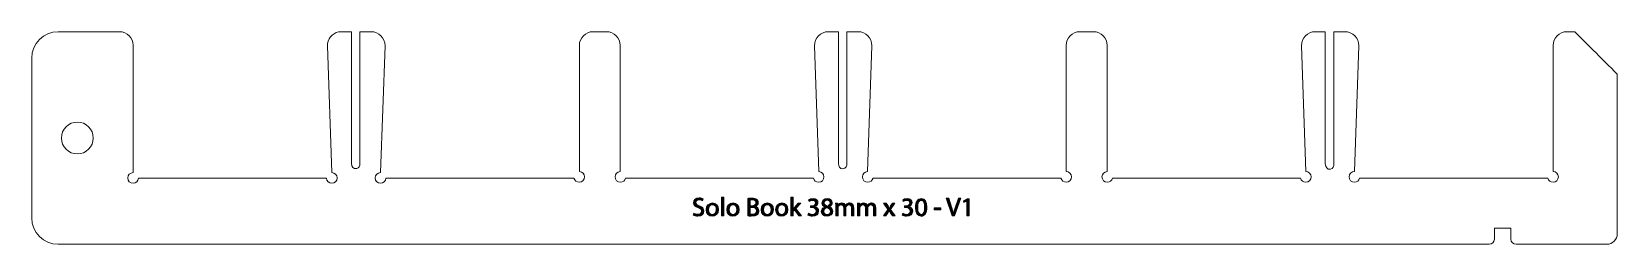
# Model space of a CAD drawing. Header units: millimetres. Extents: x 50 to 348, y -64 to -24.
import ezdxf

# ---------------------------------------------------------------- set-up
doc = ezdxf.new("R2010")
doc.units = ezdxf.units.MM
doc.header["$MEASUREMENT"] = 0
doc.layers.add('Layer 1', color=7, linetype='Continuous', lineweight=0)

msp = doc.modelspace()

# ---------------------------------------------------------------- hatches: boundary and pattern name
at = {"layer": 'Layer 1', "transparency": 33554687}
h = msp.add_hatch(color=114, dxfattribs=at)
h.dxf.hatch_style = 2
edge = h.paths.add_edge_path()
edge.add_spline(control_points=[(174.16, -58.16), (174.35, -58.28), (174.63, -58.38), (174.93, -58.38), (175.37, -58.38), (175.63, -58.15), (175.63, -57.81), (175.63, -57.5), (175.45, -57.32), (175, -57.15), (174.45, -56.96), (174.12, -56.68), (174.12, -56.21), (174.12, -55.69), (174.55, -55.3), (175.2, -55.3), (175.54, -55.3), (175.78, -55.38), (175.93, -55.47), (175.93, -55.47), (175.81, -55.82), (175.81, -55.82), (175.7, -55.76), (175.48, -55.66), (175.18, -55.66), (174.73, -55.66), (174.55, -55.93), (174.55, -56.16), (174.55, -56.47), (174.76, -56.62), (175.22, -56.8), (175.78, -57.02), (176.06, -57.29), (176.06, -57.78), (176.06, -58.29), (175.68, -58.74), (174.9, -58.74), (174.58, -58.74), (174.23, -58.64), (174.05, -58.52), (174.05, -58.52), (174.16, -58.16), (174.16, -58.16)], knot_values=[0, 0, 0, 0, 1, 1, 1, 2, 2, 2, 3, 3, 3, 4, 4, 4, 5, 5, 5, 6, 6, 6, 7, 7, 7, 8, 8, 8, 9, 9, 9, 10, 10, 10, 11, 11, 11, 12, 12, 12, 13, 13, 13, 14, 14, 14, 14], degree=3, periodic=0)
h = msp.add_hatch(color=114, dxfattribs=at)
h.dxf.hatch_style = 2
edge = h.paths.add_edge_path()
edge.add_spline(control_points=[(176.93, -57.5), (176.93, -58.02), (177.23, -58.42), (177.66, -58.42), (178.07, -58.42), (178.39, -58.03), (178.39, -57.49), (178.39, -57.08), (178.18, -56.57), (177.67, -56.57), (177.16, -56.57), (176.93, -57.04), (176.93, -57.5)], knot_values=[0, 0, 0, 0, 1, 1, 1, 2, 2, 2, 3, 3, 3, 4, 4, 4, 4], degree=3, periodic=0)
edge = h.paths.add_edge_path()
edge.add_spline(control_points=[(178.83, -57.47), (178.83, -58.36), (178.22, -58.74), (177.64, -58.74), (176.99, -58.74), (176.49, -58.27), (176.49, -57.51), (176.49, -56.71), (177.02, -56.24), (177.68, -56.24), (178.37, -56.24), (178.83, -56.74), (178.83, -57.47)], knot_values=[0, 0, 0, 0, 1, 1, 1, 2, 2, 2, 3, 3, 3, 4, 4, 4, 4], degree=3, periodic=0)
h = msp.add_hatch(color=114, dxfattribs=at)
h.dxf.hatch_style = 2
edge = h.paths.add_edge_path()
edge.add_spline(control_points=[(179.38, -55.18), (179.38, -55.18), (179.81, -55.18), (179.81, -55.18), (179.81, -55.18), (179.81, -58.69), (179.81, -58.69), (179.81, -58.69), (179.38, -58.69), (179.38, -58.69), (179.38, -58.69), (179.38, -55.18), (179.38, -55.18)], knot_values=[0, 0, 0, 0, 1, 1, 1, 2, 2, 2, 3, 3, 3, 4, 4, 4, 4], degree=3, periodic=0)
h = msp.add_hatch(color=114, dxfattribs=at)
h.dxf.hatch_style = 2
edge = h.paths.add_edge_path()
edge.add_spline(control_points=[(180.81, -57.5), (180.81, -58.02), (181.11, -58.42), (181.54, -58.42), (181.95, -58.42), (182.26, -58.03), (182.26, -57.49), (182.26, -57.08), (182.06, -56.57), (181.55, -56.57), (181.03, -56.57), (180.81, -57.04), (180.81, -57.5)], knot_values=[0, 0, 0, 0, 1, 1, 1, 2, 2, 2, 3, 3, 3, 4, 4, 4, 4], degree=3, periodic=0)
edge = h.paths.add_edge_path()
edge.add_spline(control_points=[(182.71, -57.47), (182.71, -58.36), (182.09, -58.74), (181.52, -58.74), (180.87, -58.74), (180.37, -58.27), (180.37, -57.51), (180.37, -56.71), (180.89, -56.24), (181.56, -56.24), (182.24, -56.24), (182.71, -56.74), (182.71, -57.47)], knot_values=[0, 0, 0, 0, 1, 1, 1, 2, 2, 2, 3, 3, 3, 4, 4, 4, 4], degree=3, periodic=0)
h = msp.add_hatch(color=114, dxfattribs=at)
h.dxf.hatch_style = 2
edge = h.paths.add_edge_path()
edge.add_spline(control_points=[(184.75, -58.36), (184.83, -58.38), (184.95, -58.38), (185.11, -58.38), (185.55, -58.38), (185.96, -58.22), (185.96, -57.73), (185.96, -57.28), (185.57, -57.09), (185.1, -57.09), (185.1, -57.09), (184.75, -57.09), (184.75, -57.09), (184.75, -57.09), (184.75, -58.36), (184.75, -58.36)], knot_values=[0, 0, 0, 0, 1, 1, 1, 2, 2, 2, 3, 3, 3, 4, 4, 4, 5, 5, 5, 5], degree=3, periodic=0)
edge = h.paths.add_edge_path()
edge.add_spline(control_points=[(184.75, -56.77), (184.75, -56.77), (185.14, -56.77), (185.14, -56.77), (185.59, -56.77), (185.86, -56.53), (185.86, -56.21), (185.86, -55.82), (185.56, -55.66), (185.13, -55.66), (184.93, -55.66), (184.82, -55.68), (184.75, -55.69), (184.75, -55.69), (184.75, -56.77), (184.75, -56.77)], knot_values=[0, 0, 0, 0, 1, 1, 1, 2, 2, 2, 3, 3, 3, 4, 4, 4, 5, 5, 5, 5], degree=3, periodic=0)
edge = h.paths.add_edge_path()
edge.add_spline(control_points=[(184.32, -55.4), (184.5, -55.36), (184.8, -55.33), (185.1, -55.33), (185.53, -55.33), (185.81, -55.41), (186.02, -55.57), (186.19, -55.7), (186.29, -55.9), (186.29, -56.16), (186.29, -56.48), (186.08, -56.77), (185.73, -56.89), (185.73, -56.89), (185.73, -56.9), (185.73, -56.9), (186.05, -56.98), (186.42, -57.24), (186.42, -57.74), (186.42, -58.03), (186.3, -58.24), (186.14, -58.41), (185.9, -58.62), (185.53, -58.72), (184.98, -58.72), (184.69, -58.72), (184.46, -58.7), (184.32, -58.68), (184.32, -58.68), (184.32, -55.4), (184.32, -55.4)], knot_values=[0, 0, 0, 0, 1, 1, 1, 2, 2, 2, 3, 3, 3, 4, 4, 4, 5, 5, 5, 6, 6, 6, 7, 7, 7, 8, 8, 8, 9, 9, 9, 10, 10, 10, 10], degree=3, periodic=0)
h = msp.add_hatch(color=114, dxfattribs=at)
h.dxf.hatch_style = 2
edge = h.paths.add_edge_path()
edge.add_spline(control_points=[(187.27, -57.5), (187.27, -58.02), (187.57, -58.42), (187.99, -58.42), (188.41, -58.42), (188.72, -58.03), (188.72, -57.49), (188.72, -57.08), (188.52, -56.57), (188, -56.57), (187.49, -56.57), (187.27, -57.04), (187.27, -57.5)], knot_values=[0, 0, 0, 0, 1, 1, 1, 2, 2, 2, 3, 3, 3, 4, 4, 4, 4], degree=3, periodic=0)
edge = h.paths.add_edge_path()
edge.add_spline(control_points=[(189.16, -57.47), (189.16, -58.36), (188.55, -58.74), (187.97, -58.74), (187.32, -58.74), (186.83, -58.27), (186.83, -57.51), (186.83, -56.71), (187.35, -56.24), (188.01, -56.24), (188.7, -56.24), (189.16, -56.74), (189.16, -57.47)], knot_values=[0, 0, 0, 0, 1, 1, 1, 2, 2, 2, 3, 3, 3, 4, 4, 4, 4], degree=3, periodic=0)
h = msp.add_hatch(color=114, dxfattribs=at)
h.dxf.hatch_style = 2
edge = h.paths.add_edge_path()
edge.add_spline(control_points=[(189.98, -57.5), (189.98, -58.02), (190.28, -58.42), (190.7, -58.42), (191.12, -58.42), (191.43, -58.03), (191.43, -57.49), (191.43, -57.08), (191.23, -56.57), (190.71, -56.57), (190.2, -56.57), (189.98, -57.04), (189.98, -57.5)], knot_values=[0, 0, 0, 0, 1, 1, 1, 2, 2, 2, 3, 3, 3, 4, 4, 4, 4], degree=3, periodic=0)
edge = h.paths.add_edge_path()
edge.add_spline(control_points=[(191.87, -57.47), (191.87, -58.36), (191.26, -58.74), (190.68, -58.74), (190.04, -58.74), (189.54, -58.27), (189.54, -57.51), (189.54, -56.71), (190.06, -56.24), (190.72, -56.24), (191.41, -56.24), (191.87, -56.74), (191.87, -57.47)], knot_values=[0, 0, 0, 0, 1, 1, 1, 2, 2, 2, 3, 3, 3, 4, 4, 4, 4], degree=3, periodic=0)
h = msp.add_hatch(color=114, dxfattribs=at)
h.dxf.hatch_style = 2
edge = h.paths.add_edge_path()
edge.add_spline(control_points=[(192.85, -57.39), (192.85, -57.39), (192.86, -57.39), (192.86, -57.39), (192.92, -57.31), (193, -57.21), (193.07, -57.12), (193.07, -57.12), (193.78, -56.3), (193.78, -56.3), (193.78, -56.3), (194.3, -56.3), (194.3, -56.3), (194.3, -56.3), (193.37, -57.28), (193.37, -57.28), (193.37, -57.28), (194.43, -58.69), (194.43, -58.69), (194.43, -58.69), (193.9, -58.69), (193.9, -58.69), (193.9, -58.69), (193.07, -57.54), (193.07, -57.54), (193.07, -57.54), (192.85, -57.79), (192.85, -57.79), (192.85, -57.79), (192.85, -58.69), (192.85, -58.69), (192.85, -58.69), (192.42, -58.69), (192.42, -58.69), (192.42, -58.69), (192.42, -55.18), (192.42, -55.18), (192.42, -55.18), (192.85, -55.18), (192.85, -55.18), (192.85, -55.18), (192.85, -57.39), (192.85, -57.39)], knot_values=[0, 0, 0, 0, 1, 1, 1, 2, 2, 2, 3, 3, 3, 4, 4, 4, 5, 5, 5, 6, 6, 6, 7, 7, 7, 8, 8, 8, 9, 9, 9, 10, 10, 10, 11, 11, 11, 12, 12, 12, 13, 13, 13, 14, 14, 14, 14], degree=3, periodic=0)
h = msp.add_hatch(color=114, dxfattribs=at)
h.dxf.hatch_style = 2
edge = h.paths.add_edge_path()
edge.add_spline(control_points=[(195.75, -58.19), (195.87, -58.27), (196.16, -58.39), (196.46, -58.39), (197.02, -58.39), (197.19, -58.04), (197.19, -57.77), (197.18, -57.32), (196.78, -57.13), (196.36, -57.13), (196.36, -57.13), (196.12, -57.13), (196.12, -57.13), (196.12, -57.13), (196.12, -56.8), (196.12, -56.8), (196.12, -56.8), (196.36, -56.8), (196.36, -56.8), (196.67, -56.8), (197.07, -56.64), (197.07, -56.26), (197.07, -56), (196.91, -55.77), (196.51, -55.77), (196.25, -55.77), (196.01, -55.89), (195.87, -55.98), (195.87, -55.98), (195.75, -55.67), (195.75, -55.67), (195.92, -55.54), (196.25, -55.42), (196.59, -55.42), (197.23, -55.42), (197.51, -55.8), (197.51, -56.19), (197.51, -56.52), (197.32, -56.8), (196.92, -56.94), (196.92, -56.94), (196.92, -56.95), (196.92, -56.95), (197.32, -57.03), (197.64, -57.33), (197.64, -57.78), (197.64, -58.29), (197.24, -58.74), (196.47, -58.74), (196.11, -58.74), (195.79, -58.63), (195.63, -58.52), (195.63, -58.52), (195.75, -58.19), (195.75, -58.19)], knot_values=[0, 0, 0, 0, 1, 1, 1, 2, 2, 2, 3, 3, 3, 4, 4, 4, 5, 5, 5, 6, 6, 6, 7, 7, 7, 8, 8, 8, 9, 9, 9, 10, 10, 10, 11, 11, 11, 12, 12, 12, 13, 13, 13, 14, 14, 14, 15, 15, 15, 16, 16, 16, 17, 17, 17, 18, 18, 18, 18], degree=3, periodic=0)
h = msp.add_hatch(color=114, dxfattribs=at)
h.dxf.hatch_style = 2
edge = h.paths.add_edge_path()
edge.add_spline(control_points=[(198.67, -56.25), (198.67, -56.57), (198.92, -56.74), (199.29, -56.84), (199.56, -56.75), (199.78, -56.55), (199.78, -56.26), (199.78, -56), (199.62, -55.73), (199.23, -55.73), (198.87, -55.73), (198.67, -55.97), (198.67, -56.25)], knot_values=[0, 0, 0, 0, 1, 1, 1, 2, 2, 2, 3, 3, 3, 4, 4, 4, 4], degree=3, periodic=0)
edge = h.paths.add_edge_path()
edge.add_spline(control_points=[(199.87, -57.85), (199.87, -57.46), (199.6, -57.27), (199.16, -57.15), (198.79, -57.26), (198.59, -57.51), (198.59, -57.81), (198.57, -58.14), (198.82, -58.43), (199.23, -58.43), (199.62, -58.43), (199.87, -58.18), (199.87, -57.85)], knot_values=[0, 0, 0, 0, 1, 1, 1, 2, 2, 2, 3, 3, 3, 4, 4, 4, 4], degree=3, periodic=0)
edge = h.paths.add_edge_path()
edge.add_spline(control_points=[(198.14, -57.87), (198.14, -57.47), (198.38, -57.18), (198.78, -57.01), (198.78, -57.01), (198.77, -57), (198.77, -57), (198.42, -56.83), (198.26, -56.55), (198.26, -56.28), (198.26, -55.77), (198.69, -55.42), (199.26, -55.42), (199.88, -55.42), (200.19, -55.81), (200.19, -56.21), (200.19, -56.48), (200.06, -56.78), (199.66, -56.96), (199.66, -56.96), (199.66, -56.98), (199.66, -56.98), (200.06, -57.14), (200.31, -57.42), (200.31, -57.81), (200.31, -58.37), (199.83, -58.74), (199.22, -58.74), (198.55, -58.74), (198.14, -58.34), (198.14, -57.87)], knot_values=[0, 0, 0, 0, 1, 1, 1, 2, 2, 2, 3, 3, 3, 4, 4, 4, 5, 5, 5, 6, 6, 6, 7, 7, 7, 8, 8, 8, 9, 9, 9, 10, 10, 10, 10], degree=3, periodic=0)
h = msp.add_hatch(color=114, dxfattribs=at)
h.dxf.hatch_style = 2
edge = h.paths.add_edge_path()
edge.add_spline(control_points=[(200.85, -56.94), (200.85, -56.7), (200.85, -56.49), (200.83, -56.3), (200.83, -56.3), (201.21, -56.3), (201.21, -56.3), (201.21, -56.3), (201.23, -56.68), (201.23, -56.68), (201.23, -56.68), (201.25, -56.68), (201.25, -56.68), (201.38, -56.45), (201.6, -56.24), (202, -56.24), (202.32, -56.24), (202.57, -56.44), (202.68, -56.72), (202.68, -56.72), (202.69, -56.72), (202.69, -56.72), (202.76, -56.59), (202.85, -56.48), (202.95, -56.41), (203.1, -56.3), (203.25, -56.24), (203.48, -56.24), (203.8, -56.24), (204.27, -56.45), (204.27, -57.28), (204.27, -57.28), (204.27, -58.69), (204.27, -58.69), (204.27, -58.69), (203.84, -58.69), (203.84, -58.69), (203.84, -58.69), (203.84, -57.33), (203.84, -57.33), (203.84, -56.87), (203.67, -56.6), (203.32, -56.6), (203.08, -56.6), (202.88, -56.78), (202.81, -56.99), (202.79, -57.05), (202.77, -57.13), (202.77, -57.21), (202.77, -57.21), (202.77, -58.69), (202.77, -58.69), (202.77, -58.69), (202.35, -58.69), (202.35, -58.69), (202.35, -58.69), (202.35, -57.25), (202.35, -57.25), (202.35, -56.87), (202.18, -56.6), (201.85, -56.6), (201.58, -56.6), (201.38, -56.81), (201.31, -57.03), (201.29, -57.1), (201.28, -57.17), (201.28, -57.24), (201.28, -57.24), (201.28, -58.69), (201.28, -58.69), (201.28, -58.69), (200.85, -58.69), (200.85, -58.69), (200.85, -58.69), (200.85, -56.94), (200.85, -56.94)], knot_values=[0, 0, 0, 0, 1, 1, 1, 2, 2, 2, 3, 3, 3, 4, 4, 4, 5, 5, 5, 6, 6, 6, 7, 7, 7, 8, 8, 8, 9, 9, 9, 10, 10, 10, 11, 11, 11, 12, 12, 12, 13, 13, 13, 14, 14, 14, 15, 15, 15, 16, 16, 16, 17, 17, 17, 18, 18, 18, 19, 19, 19, 20, 20, 20, 21, 21, 21, 22, 22, 22, 23, 23, 23, 24, 24, 24, 25, 25, 25, 25], degree=3, periodic=0)
h = msp.add_hatch(color=114, dxfattribs=at)
h.dxf.hatch_style = 2
edge = h.paths.add_edge_path()
edge.add_spline(control_points=[(204.97, -56.94), (204.97, -56.7), (204.97, -56.49), (204.95, -56.3), (204.95, -56.3), (205.33, -56.3), (205.33, -56.3), (205.33, -56.3), (205.35, -56.68), (205.35, -56.68), (205.35, -56.68), (205.37, -56.68), (205.37, -56.68), (205.5, -56.45), (205.72, -56.24), (206.12, -56.24), (206.44, -56.24), (206.69, -56.44), (206.79, -56.72), (206.79, -56.72), (206.8, -56.72), (206.8, -56.72), (206.88, -56.59), (206.97, -56.48), (207.07, -56.41), (207.21, -56.3), (207.37, -56.24), (207.6, -56.24), (207.92, -56.24), (208.39, -56.45), (208.39, -57.28), (208.39, -57.28), (208.39, -58.69), (208.39, -58.69), (208.39, -58.69), (207.96, -58.69), (207.96, -58.69), (207.96, -58.69), (207.96, -57.33), (207.96, -57.33), (207.96, -56.87), (207.79, -56.6), (207.44, -56.6), (207.19, -56.6), (207, -56.78), (206.93, -56.99), (206.91, -57.05), (206.89, -57.13), (206.89, -57.21), (206.89, -57.21), (206.89, -58.69), (206.89, -58.69), (206.89, -58.69), (206.47, -58.69), (206.47, -58.69), (206.47, -58.69), (206.47, -57.25), (206.47, -57.25), (206.47, -56.87), (206.3, -56.6), (205.97, -56.6), (205.7, -56.6), (205.5, -56.81), (205.43, -57.03), (205.41, -57.1), (205.4, -57.17), (205.4, -57.24), (205.4, -57.24), (205.4, -58.69), (205.4, -58.69), (205.4, -58.69), (204.97, -58.69), (204.97, -58.69), (204.97, -58.69), (204.97, -56.94), (204.97, -56.94)], knot_values=[0, 0, 0, 0, 1, 1, 1, 2, 2, 2, 3, 3, 3, 4, 4, 4, 5, 5, 5, 6, 6, 6, 7, 7, 7, 8, 8, 8, 9, 9, 9, 10, 10, 10, 11, 11, 11, 12, 12, 12, 13, 13, 13, 14, 14, 14, 15, 15, 15, 16, 16, 16, 17, 17, 17, 18, 18, 18, 19, 19, 19, 20, 20, 20, 21, 21, 21, 22, 22, 22, 23, 23, 23, 24, 24, 24, 25, 25, 25, 25], degree=3, periodic=0)
h = msp.add_hatch(color=114, dxfattribs=at)
h.dxf.hatch_style = 2
edge = h.paths.add_edge_path()
edge.add_spline(control_points=[(210.34, -56.3), (210.34, -56.3), (210.68, -56.81), (210.68, -56.81), (210.77, -56.94), (210.84, -57.07), (210.92, -57.2), (210.92, -57.2), (210.94, -57.2), (210.94, -57.2), (211.02, -57.06), (211.1, -56.93), (211.17, -56.8), (211.17, -56.8), (211.51, -56.3), (211.51, -56.3), (211.51, -56.3), (211.98, -56.3), (211.98, -56.3), (211.98, -56.3), (211.16, -57.45), (211.16, -57.45), (211.16, -57.45), (212, -58.69), (212, -58.69), (212, -58.69), (211.51, -58.69), (211.51, -58.69), (211.51, -58.69), (211.16, -58.15), (211.16, -58.15), (211.07, -58.01), (210.99, -57.88), (210.9, -57.73), (210.9, -57.73), (210.89, -57.73), (210.89, -57.73), (210.81, -57.88), (210.73, -58.01), (210.64, -58.15), (210.64, -58.15), (210.29, -58.69), (210.29, -58.69), (210.29, -58.69), (209.82, -58.69), (209.82, -58.69), (209.82, -58.69), (210.67, -57.47), (210.67, -57.47), (210.67, -57.47), (209.85, -56.3), (209.85, -56.3), (209.85, -56.3), (210.34, -56.3), (210.34, -56.3)], knot_values=[0, 0, 0, 0, 1, 1, 1, 2, 2, 2, 3, 3, 3, 4, 4, 4, 5, 5, 5, 6, 6, 6, 7, 7, 7, 8, 8, 8, 9, 9, 9, 10, 10, 10, 11, 11, 11, 12, 12, 12, 13, 13, 13, 14, 14, 14, 15, 15, 15, 16, 16, 16, 17, 17, 17, 18, 18, 18, 18], degree=3, periodic=0)
h = msp.add_hatch(color=114, dxfattribs=at)
h.dxf.hatch_style = 2
edge = h.paths.add_edge_path()
edge.add_spline(control_points=[(213.44, -58.19), (213.56, -58.27), (213.85, -58.39), (214.15, -58.39), (214.71, -58.39), (214.88, -58.04), (214.87, -57.77), (214.87, -57.32), (214.46, -57.13), (214.04, -57.13), (214.04, -57.13), (213.8, -57.13), (213.8, -57.13), (213.8, -57.13), (213.8, -56.8), (213.8, -56.8), (213.8, -56.8), (214.04, -56.8), (214.04, -56.8), (214.36, -56.8), (214.76, -56.64), (214.76, -56.26), (214.76, -56), (214.6, -55.77), (214.2, -55.77), (213.94, -55.77), (213.69, -55.89), (213.55, -55.98), (213.55, -55.98), (213.44, -55.67), (213.44, -55.67), (213.61, -55.54), (213.93, -55.42), (214.28, -55.42), (214.91, -55.42), (215.2, -55.8), (215.2, -56.19), (215.2, -56.52), (215, -56.8), (214.61, -56.94), (214.61, -56.94), (214.61, -56.95), (214.61, -56.95), (215, -57.03), (215.32, -57.33), (215.32, -57.78), (215.32, -58.29), (214.92, -58.74), (214.15, -58.74), (213.79, -58.74), (213.48, -58.63), (213.32, -58.52), (213.32, -58.52), (213.44, -58.19), (213.44, -58.19)], knot_values=[0, 0, 0, 0, 1, 1, 1, 2, 2, 2, 3, 3, 3, 4, 4, 4, 5, 5, 5, 6, 6, 6, 7, 7, 7, 8, 8, 8, 9, 9, 9, 10, 10, 10, 11, 11, 11, 12, 12, 12, 13, 13, 13, 14, 14, 14, 15, 15, 15, 16, 16, 16, 17, 17, 17, 18, 18, 18, 18], degree=3, periodic=0)
h = msp.add_hatch(color=114, dxfattribs=at)
h.dxf.hatch_style = 2
edge = h.paths.add_edge_path()
edge.add_spline(control_points=[(216.26, -57.1), (216.26, -57.93), (216.51, -58.41), (216.91, -58.41), (217.35, -58.41), (217.57, -57.89), (217.57, -57.07), (217.57, -56.28), (217.36, -55.76), (216.91, -55.76), (216.53, -55.76), (216.26, -56.22), (216.26, -57.1)], knot_values=[0, 0, 0, 0, 1, 1, 1, 2, 2, 2, 3, 3, 3, 4, 4, 4, 4], degree=3, periodic=0)
edge = h.paths.add_edge_path()
edge.add_spline(control_points=[(218, -57.05), (218, -58.14), (217.6, -58.74), (216.88, -58.74), (216.26, -58.74), (215.83, -58.15), (215.82, -57.09), (215.82, -56.01), (216.29, -55.42), (216.94, -55.42), (217.62, -55.42), (218, -56.02), (218, -57.05)], knot_values=[0, 0, 0, 0, 1, 1, 1, 2, 2, 2, 3, 3, 3, 4, 4, 4, 4], degree=3, periodic=0)
h = msp.add_hatch(color=114, dxfattribs=at)
h.dxf.hatch_style = 2
edge = h.paths.add_edge_path()
edge.add_spline(control_points=[(222.72, -58.69), (222.72, -58.69), (221.63, -55.36), (221.63, -55.36), (221.63, -55.36), (222.09, -55.36), (222.09, -55.36), (222.09, -55.36), (222.61, -57), (222.61, -57), (222.76, -57.45), (222.88, -57.85), (222.97, -58.24), (222.97, -58.24), (222.98, -58.24), (222.98, -58.24), (223.07, -57.86), (223.21, -57.44), (223.36, -57), (223.36, -57), (223.92, -55.36), (223.92, -55.36), (223.92, -55.36), (224.38, -55.36), (224.38, -55.36), (224.38, -55.36), (223.19, -58.69), (223.19, -58.69), (223.19, -58.69), (222.72, -58.69), (222.72, -58.69)], knot_values=[0, 0, 0, 0, 1, 1, 1, 2, 2, 2, 3, 3, 3, 4, 4, 4, 5, 5, 5, 6, 6, 6, 7, 7, 7, 8, 8, 8, 9, 9, 9, 10, 10, 10, 10], degree=3, periodic=0)
h = msp.add_hatch(color=114, dxfattribs=at)
h.dxf.hatch_style = 2
edge = h.paths.add_edge_path()
edge.add_spline(control_points=[(225.53, -55.88), (225.53, -55.88), (225.52, -55.88), (225.52, -55.88), (225.52, -55.88), (224.96, -56.18), (224.96, -56.18), (224.96, -56.18), (224.88, -55.85), (224.88, -55.85), (224.88, -55.85), (225.58, -55.48), (225.58, -55.48), (225.58, -55.48), (225.95, -55.48), (225.95, -55.48), (225.95, -55.48), (225.95, -58.69), (225.95, -58.69), (225.95, -58.69), (225.53, -58.69), (225.53, -58.69), (225.53, -58.69), (225.53, -55.88), (225.53, -55.88)], knot_values=[0, 0, 0, 0, 1, 1, 1, 2, 2, 2, 3, 3, 3, 4, 4, 4, 5, 5, 5, 6, 6, 6, 7, 7, 7, 8, 8, 8, 8], degree=3, periodic=0)
h = msp.add_hatch(color=114, dxfattribs=at)
h.dxf.hatch_style = 2
edge = h.paths.add_edge_path()
edge.add_spline(control_points=[(220.59, -57.19), (220.59, -57.19), (220.59, -57.51), (220.59, -57.51), (220.59, -57.51), (219.37, -57.51), (219.37, -57.51), (219.37, -57.51), (219.37, -57.19), (219.37, -57.19), (219.37, -57.19), (220.59, -57.19), (220.59, -57.19)], knot_values=[0, 0, 0, 0, 1, 1, 1, 2, 2, 2, 3, 3, 3, 4, 4, 4, 4], degree=3, periodic=0)

# ---------------------------------------------------------------- linework, layer by layer
at = {"layer": 'Layer 1', "color": 250, "lineweight": 20}
msp.add_circle((58.27, -44.03), 3, dxfattribs=at)
msp.add_open_spline([(339.79, -24.03), (339.79, -24.03), (338.32, -24.03), (338.32, -24.03), (336.9, -24.03), (335.74, -25.19), (335.74, -26.61), (335.74, -26.61), (335.74, -26.67), (335.74, -26.67), (335.74, -26.67), (335.74, -50.34), (335.74, -50.34), (336.28, -50.35), (336.72, -50.79), (336.72, -51.34), (336.72, -51.9), (336.27, -52.35), (335.72, -52.35), (335.25, -52.35), (334.86, -52.02), (334.75, -51.59), (334.75, -51.59), (299.35, -51.56), (299.35, -51.56), (299.25, -52.01), (298.85, -52.35), (298.37, -52.35), (297.82, -52.35), (297.37, -51.9), (297.37, -51.34), (297.37, -50.79), (297.82, -50.34), (298.37, -50.34), (298.37, -50.34), (298.38, -50.34), (298.38, -50.34), (298.38, -50.34), (299.22, -26.67), (299.22, -26.67), (299.22, -26.67), (299.21, -26.67), (299.21, -26.67), (299.21, -25.21), (298.02, -24.03), (296.56, -24.03), (296.56, -24.03), (294.5, -24.03), (294.5, -24.03), (294.5, -24.03), (294.5, -48.85), (294.5, -48.85), (294.5, -49.35), (294.37, -49.81), (293.88, -49.89), (293.25, -50), (292.9, -49.52), (292.9, -48.91), (292.9, -48.91), (292.9, -24.03), (292.9, -24.03), (292.9, -24.03), (291.04, -24.03), (291.04, -24.03), (289.58, -24.03), (288.4, -25.21), (288.4, -26.67), (288.4, -26.67), (288.39, -26.67), (288.39, -26.67), (288.39, -26.67), (289.22, -50.34), (289.22, -50.34), (289.23, -50.34), (289.23, -50.34), (289.23, -50.34), (289.79, -50.34), (290.24, -50.79), (290.24, -51.34), (290.24, -51.9), (289.79, -52.35), (289.23, -52.35), (288.75, -52.35), (288.35, -52.01), (288.25, -51.56), (288.25, -51.56), (252.88, -51.59), (252.88, -51.59), (252.77, -52.02), (252.38, -52.35), (251.91, -52.35), (251.35, -52.35), (250.9, -51.9), (250.9, -51.34), (250.9, -50.8), (251.33, -50.36), (251.87, -50.34), (251.87, -50.34), (251.87, -26.67), (251.87, -26.67), (251.87, -26.67), (251.87, -26.61), (251.87, -26.61), (251.87, -25.19), (250.71, -24.03), (249.28, -24.03), (249.28, -24.03), (246.78, -24.03), (246.78, -24.03), (245.35, -24.03), (244.19, -25.19), (244.19, -26.61), (244.19, -26.61), (244.19, -26.67), (244.19, -26.67), (244.19, -26.67), (244.19, -50.34), (244.19, -50.34), (244.74, -50.35), (245.17, -50.79), (245.17, -51.34), (245.17, -51.9), (244.72, -52.35), (244.17, -52.35), (243.7, -52.35), (243.31, -52.02), (243.2, -51.59), (243.2, -51.59), (207.86, -51.56), (207.86, -51.56), (207.76, -52.01), (207.36, -52.35), (206.88, -52.35), (206.32, -52.35), (205.87, -51.9), (205.87, -51.34), (205.87, -50.8), (206.3, -50.36), (206.84, -50.34), (206.84, -50.34), (207.67, -26.67), (207.67, -26.67), (207.67, -26.67), (207.66, -26.67), (207.66, -26.67), (207.66, -25.21), (206.48, -24.03), (205.02, -24.03), (205.02, -24.03), (202.96, -24.03), (202.96, -24.03), (202.96, -24.03), (202.96, -48.75), (202.96, -48.75), (202.96, -49.29), (202.75, -49.78), (202.21, -49.81), (201.64, -49.84), (201.36, -49.38), (201.36, -48.81), (201.36, -48.81), (201.36, -24.03), (201.36, -24.03), (201.36, -24.03), (199.49, -24.03), (199.49, -24.03), (198.03, -24.03), (196.85, -25.21), (196.85, -26.67), (196.85, -26.67), (196.84, -26.67), (196.84, -26.67), (196.84, -26.67), (197.68, -50.34), (197.68, -50.34), (198.21, -50.36), (198.64, -50.8), (198.64, -51.34), (198.64, -51.9), (198.19, -52.35), (197.64, -52.35), (197.16, -52.35), (196.76, -52.01), (196.66, -51.56), (196.66, -51.56), (161.34, -51.59), (161.34, -51.59), (161.23, -52.02), (160.84, -52.35), (160.37, -52.35), (159.82, -52.35), (159.37, -51.9), (159.37, -51.34), (159.37, -50.8), (159.79, -50.37), (160.32, -50.34), (160.32, -50.34), (160.32, -26.67), (160.32, -26.67), (160.32, -26.67), (160.32, -26.61), (160.32, -26.61), (160.32, -25.19), (159.16, -24.03), (157.73, -24.03), (157.73, -24.03), (155.23, -24.03), (155.23, -24.03), (153.81, -24.03), (152.65, -25.19), (152.65, -26.61), (152.65, -26.61), (152.65, -26.67), (152.65, -26.67), (152.65, -26.67), (152.65, -50.34), (152.65, -50.34), (153.19, -50.36), (153.62, -50.8), (153.62, -51.34), (153.62, -51.9), (153.17, -52.35), (152.61, -52.35), (152.14, -52.35), (151.75, -52.02), (151.64, -51.59), (151.64, -51.59), (116.28, -51.56), (116.28, -51.56), (116.27, -52.11), (115.83, -52.55), (115.28, -52.55), (114.72, -52.55), (114.27, -52.1), (114.27, -51.54), (114.27, -50.99), (114.72, -50.54), (115.28, -50.54), (115.28, -50.54), (115.28, -50.54), (115.28, -50.54), (115.28, -50.54), (116.13, -26.67), (116.13, -26.67), (116.13, -26.67), (116.12, -26.67), (116.12, -26.67), (116.12, -25.21), (114.93, -24.03), (113.47, -24.03), (113.47, -24.03), (111.41, -24.03), (111.41, -24.03), (111.41, -24.03), (111.41, -48.75), (111.41, -48.75), (111.41, -49.25), (111.28, -49.71), (110.79, -49.79), (110.16, -49.9), (109.81, -49.42), (109.81, -48.81), (109.81, -48.81), (109.81, -24.03), (109.81, -24.03), (109.81, -24.03), (107.88, -24.03), (107.88, -24.03), (106.56, -24.03), (105.48, -25), (105.3, -26.26), (105.3, -26.26), (105.3, -26.67), (105.3, -26.67), (105.3, -26.67), (105.3, -26.67), (105.3, -26.67), (105.3, -26.67), (106.14, -50.54), (106.14, -50.54), (106.68, -50.55), (107.12, -50.99), (107.12, -51.54), (107.12, -52.1), (106.67, -52.55), (106.12, -52.55), (105.57, -52.55), (105.13, -52.11), (105.12, -51.56), (105.12, -51.56), (69.75, -51.59), (69.75, -51.59), (69.73, -52.12), (69.29, -52.55), (68.75, -52.55), (68.2, -52.55), (67.75, -52.1), (67.75, -51.54), (67.75, -50.99), (68.2, -50.54), (68.75, -50.54), (68.76, -50.54), (68.77, -50.54), (68.77, -50.54), (68.77, -50.54), (68.77, -26.67), (68.77, -26.67), (68.77, -26.67), (68.77, -26.61), (68.77, -26.61), (68.77, -26.61), (68.77, -26.59), (68.77, -26.59), (68.76, -25.17), (67.6, -24.03), (66.18, -24.03), (66.18, -24.03), (54.69, -24.03), (54.69, -24.03), (51.93, -24.03), (49.69, -26.27), (49.69, -29.03), (49.69, -29.03), (49.69, -59.03), (49.69, -59.03), (49.69, -61.79), (51.93, -64.03), (54.69, -64.03), (54.69, -64.03), (323.69, -64.03), (323.69, -64.03), (324.24, -64.03), (324.69, -63.58), (324.69, -63.03), (324.69, -63.03), (324.69, -61.02), (324.69, -61.02), (324.69, -61.02), (327.79, -61.02), (327.79, -61.02), (327.79, -61.02), (327.79, -63.03), (327.79, -63.03), (327.79, -63.58), (328.24, -64.03), (328.79, -64.03), (328.79, -64.03), (345.79, -64.03), (345.79, -64.03), (346.9, -64.03), (347.79, -63.13), (347.79, -62.03), (347.79, -62.03), (347.79, -32.03), (347.79, -32.03), (344.67, -28.9), (342.91, -27.15), (339.79, -24.03)], degree=3, knots=[0, 0, 0, 0, 1, 1, 1, 2, 2, 2, 3, 3, 3, 4, 4, 4, 5, 5, 5, 6, 6, 6, 7, 7, 7, 8, 8, 8, 9, 9, 9, 10, 10, 10, 11, 11, 11, 12, 12, 12, 13, 13, 13, 14, 14, 14, 15, 15, 15, 16, 16, 16, 17, 17, 17, 18, 18, 18, 19, 19, 19, 20, 20, 20, 21, 21, 21, 22, 22, 22, 23, 23, 23, 24, 24, 24, 25, 25, 25, 26, 26, 26, 27, 27, 27, 28, 28, 28, 29, 29, 29, 30, 30, 30, 31, 31, 31, 32, 32, 32, 33, 33, 33, 34, 34, 34, 35, 35, 35, 36, 36, 36, 37, 37, 37, 38, 38, 38, 39, 39, 39, 40, 40, 40, 41, 41, 41, 42, 42, 42, 43, 43, 43, 44, 44, 44, 45, 45, 45, 46, 46, 46, 47, 47, 47, 48, 48, 48, 49, 49, 49, 50, 50, 50, 51, 51, 51, 52, 52, 52, 53, 53, 53, 54, 54, 54, 55, 55, 55, 56, 56, 56, 57, 57, 57, 58, 58, 58, 59, 59, 59, 60, 60, 60, 61, 61, 61, 62, 62, 62, 63, 63, 63, 64, 64, 64, 65, 65, 65, 66, 66, 66, 67, 67, 67, 68, 68, 68, 69, 69, 69, 70, 70, 70, 71, 71, 71, 72, 72, 72, 73, 73, 73, 74, 74, 74, 75, 75, 75, 76, 76, 76, 77, 77, 77, 78, 78, 78, 79, 79, 79, 80, 80, 80, 81, 81, 81, 82, 82, 82, 83, 83, 83, 84, 84, 84, 85, 85, 85, 86, 86, 86, 87, 87, 87, 88, 88, 88, 89, 89, 89, 90, 90, 90, 91, 91, 91, 92, 92, 92, 93, 93, 93, 94, 94, 94, 95, 95, 95, 96, 96, 96, 97, 97, 97, 98, 98, 98, 99, 99, 99, 100, 100, 100, 101, 101, 101, 102, 102, 102, 103, 103, 103, 104, 104, 104, 105, 105, 105, 106, 106, 106, 107, 107, 107, 108, 108, 108, 109, 109, 109, 110, 110, 110, 111, 111, 111, 112, 112, 112, 113, 113, 113, 114, 114, 114, 115, 115, 115, 116, 116, 116, 117, 117, 117, 118, 118, 118, 119, 119, 119, 119], dxfattribs=at)
at = {"layer": 'Layer 1'}
for points, knots in [([(174.16, -58.16), (174.35, -58.28), (174.63, -58.38), (174.93, -58.38), (175.37, -58.38), (175.63, -58.15), (175.63, -57.81), (175.63, -57.5), (175.45, -57.32), (175, -57.15), (174.45, -56.96), (174.12, -56.68), (174.12, -56.21), (174.12, -55.69), (174.55, -55.3), (175.2, -55.3), (175.54, -55.3), (175.78, -55.38), (175.93, -55.47), (175.93, -55.47), (175.81, -55.82), (175.81, -55.82), (175.7, -55.76), (175.48, -55.66), (175.18, -55.66), (174.73, -55.66), (174.55, -55.93), (174.55, -56.16), (174.55, -56.47), (174.76, -56.62), (175.22, -56.8), (175.78, -57.02), (176.06, -57.29), (176.06, -57.78), (176.06, -58.29), (175.68, -58.74), (174.9, -58.74), (174.58, -58.74), (174.23, -58.64), (174.05, -58.52), (174.05, -58.52), (174.16, -58.16), (174.16, -58.16)], [0, 0, 0, 0, 1, 1, 1, 2, 2, 2, 3, 3, 3, 4, 4, 4, 5, 5, 5, 6, 6, 6, 7, 7, 7, 8, 8, 8, 9, 9, 9, 10, 10, 10, 11, 11, 11, 12, 12, 12, 13, 13, 13, 14, 14, 14, 14]), ([(178.83, -57.47), (178.83, -58.36), (178.22, -58.74), (177.64, -58.74), (176.99, -58.74), (176.49, -58.27), (176.49, -57.51), (176.49, -56.71), (177.02, -56.24), (177.68, -56.24), (178.37, -56.24), (178.83, -56.74), (178.83, -57.47)], [0, 0, 0, 0, 1, 1, 1, 2, 2, 2, 3, 3, 3, 4, 4, 4, 4]), ([(176.93, -57.5), (176.93, -58.02), (177.23, -58.42), (177.66, -58.42), (178.07, -58.42), (178.39, -58.03), (178.39, -57.49), (178.39, -57.08), (178.18, -56.57), (177.67, -56.57), (177.16, -56.57), (176.93, -57.04), (176.93, -57.5)], [0, 0, 0, 0, 1, 1, 1, 2, 2, 2, 3, 3, 3, 4, 4, 4, 4]), ([(179.38, -55.18), (179.38, -55.18), (179.81, -55.18), (179.81, -55.18), (179.81, -55.18), (179.81, -58.69), (179.81, -58.69), (179.81, -58.69), (179.38, -58.69), (179.38, -58.69), (179.38, -58.69), (179.38, -55.18), (179.38, -55.18)], [0, 0, 0, 0, 1, 1, 1, 2, 2, 2, 3, 3, 3, 4, 4, 4, 4]), ([(182.71, -57.47), (182.71, -58.36), (182.09, -58.74), (181.52, -58.74), (180.87, -58.74), (180.37, -58.27), (180.37, -57.51), (180.37, -56.71), (180.89, -56.24), (181.56, -56.24), (182.24, -56.24), (182.71, -56.74), (182.71, -57.47)], [0, 0, 0, 0, 1, 1, 1, 2, 2, 2, 3, 3, 3, 4, 4, 4, 4]), ([(180.81, -57.5), (180.81, -58.02), (181.11, -58.42), (181.54, -58.42), (181.95, -58.42), (182.26, -58.03), (182.26, -57.49), (182.26, -57.08), (182.06, -56.57), (181.55, -56.57), (181.03, -56.57), (180.81, -57.04), (180.81, -57.5)], [0, 0, 0, 0, 1, 1, 1, 2, 2, 2, 3, 3, 3, 4, 4, 4, 4]), ([(184.32, -55.4), (184.5, -55.36), (184.8, -55.33), (185.1, -55.33), (185.53, -55.33), (185.81, -55.41), (186.02, -55.57), (186.19, -55.7), (186.29, -55.9), (186.29, -56.16), (186.29, -56.48), (186.08, -56.77), (185.73, -56.89), (185.73, -56.89), (185.73, -56.9), (185.73, -56.9), (186.05, -56.98), (186.42, -57.24), (186.42, -57.74), (186.42, -58.03), (186.3, -58.24), (186.14, -58.41), (185.9, -58.62), (185.53, -58.72), (184.98, -58.72), (184.69, -58.72), (184.46, -58.7), (184.32, -58.68), (184.32, -58.68), (184.32, -55.4), (184.32, -55.4)], [0, 0, 0, 0, 1, 1, 1, 2, 2, 2, 3, 3, 3, 4, 4, 4, 5, 5, 5, 6, 6, 6, 7, 7, 7, 8, 8, 8, 9, 9, 9, 10, 10, 10, 10]), ([(184.75, -56.77), (184.75, -56.77), (185.14, -56.77), (185.14, -56.77), (185.59, -56.77), (185.86, -56.53), (185.86, -56.21), (185.86, -55.82), (185.56, -55.66), (185.13, -55.66), (184.93, -55.66), (184.82, -55.68), (184.75, -55.69), (184.75, -55.69), (184.75, -56.77), (184.75, -56.77)], [0, 0, 0, 0, 1, 1, 1, 2, 2, 2, 3, 3, 3, 4, 4, 4, 5, 5, 5, 5]), ([(189.16, -57.47), (189.16, -58.36), (188.55, -58.74), (187.97, -58.74), (187.32, -58.74), (186.83, -58.27), (186.83, -57.51), (186.83, -56.71), (187.35, -56.24), (188.01, -56.24), (188.7, -56.24), (189.16, -56.74), (189.16, -57.47)], [0, 0, 0, 0, 1, 1, 1, 2, 2, 2, 3, 3, 3, 4, 4, 4, 4]), ([(187.27, -57.5), (187.27, -58.02), (187.57, -58.42), (187.99, -58.42), (188.41, -58.42), (188.72, -58.03), (188.72, -57.49), (188.72, -57.08), (188.52, -56.57), (188, -56.57), (187.49, -56.57), (187.27, -57.04), (187.27, -57.5)], [0, 0, 0, 0, 1, 1, 1, 2, 2, 2, 3, 3, 3, 4, 4, 4, 4]), ([(191.87, -57.47), (191.87, -58.36), (191.26, -58.74), (190.68, -58.74), (190.04, -58.74), (189.54, -58.27), (189.54, -57.51), (189.54, -56.71), (190.06, -56.24), (190.72, -56.24), (191.41, -56.24), (191.87, -56.74), (191.87, -57.47)], [0, 0, 0, 0, 1, 1, 1, 2, 2, 2, 3, 3, 3, 4, 4, 4, 4]), ([(189.98, -57.5), (189.98, -58.02), (190.28, -58.42), (190.7, -58.42), (191.12, -58.42), (191.43, -58.03), (191.43, -57.49), (191.43, -57.08), (191.23, -56.57), (190.71, -56.57), (190.2, -56.57), (189.98, -57.04), (189.98, -57.5)], [0, 0, 0, 0, 1, 1, 1, 2, 2, 2, 3, 3, 3, 4, 4, 4, 4]), ([(192.85, -57.39), (192.85, -57.39), (192.86, -57.39), (192.86, -57.39), (192.92, -57.31), (193, -57.21), (193.07, -57.12), (193.07, -57.12), (193.78, -56.3), (193.78, -56.3), (193.78, -56.3), (194.3, -56.3), (194.3, -56.3), (194.3, -56.3), (193.37, -57.28), (193.37, -57.28), (193.37, -57.28), (194.43, -58.69), (194.43, -58.69), (194.43, -58.69), (193.9, -58.69), (193.9, -58.69), (193.9, -58.69), (193.07, -57.54), (193.07, -57.54), (193.07, -57.54), (192.85, -57.79), (192.85, -57.79), (192.85, -57.79), (192.85, -58.69), (192.85, -58.69), (192.85, -58.69), (192.42, -58.69), (192.42, -58.69), (192.42, -58.69), (192.42, -55.18), (192.42, -55.18), (192.42, -55.18), (192.85, -55.18), (192.85, -55.18), (192.85, -55.18), (192.85, -57.39), (192.85, -57.39)], [0, 0, 0, 0, 1, 1, 1, 2, 2, 2, 3, 3, 3, 4, 4, 4, 5, 5, 5, 6, 6, 6, 7, 7, 7, 8, 8, 8, 9, 9, 9, 10, 10, 10, 11, 11, 11, 12, 12, 12, 13, 13, 13, 14, 14, 14, 14]), ([(195.75, -58.19), (195.87, -58.27), (196.16, -58.39), (196.46, -58.39), (197.02, -58.39), (197.19, -58.04), (197.19, -57.77), (197.18, -57.32), (196.78, -57.13), (196.36, -57.13), (196.36, -57.13), (196.12, -57.13), (196.12, -57.13), (196.12, -57.13), (196.12, -56.8), (196.12, -56.8), (196.12, -56.8), (196.36, -56.8), (196.36, -56.8), (196.67, -56.8), (197.07, -56.64), (197.07, -56.26), (197.07, -56), (196.91, -55.77), (196.51, -55.77), (196.25, -55.77), (196.01, -55.89), (195.87, -55.98), (195.87, -55.98), (195.75, -55.67), (195.75, -55.67), (195.92, -55.54), (196.25, -55.42), (196.59, -55.42), (197.23, -55.42), (197.51, -55.8), (197.51, -56.19), (197.51, -56.52), (197.32, -56.8), (196.92, -56.94), (196.92, -56.94), (196.92, -56.95), (196.92, -56.95), (197.32, -57.03), (197.64, -57.33), (197.64, -57.78), (197.64, -58.29), (197.24, -58.74), (196.47, -58.74), (196.11, -58.74), (195.79, -58.63), (195.63, -58.52), (195.63, -58.52), (195.75, -58.19), (195.75, -58.19)], [0, 0, 0, 0, 1, 1, 1, 2, 2, 2, 3, 3, 3, 4, 4, 4, 5, 5, 5, 6, 6, 6, 7, 7, 7, 8, 8, 8, 9, 9, 9, 10, 10, 10, 11, 11, 11, 12, 12, 12, 13, 13, 13, 14, 14, 14, 15, 15, 15, 16, 16, 16, 17, 17, 17, 18, 18, 18, 18]), ([(198.14, -57.87), (198.14, -57.47), (198.38, -57.18), (198.78, -57.01), (198.78, -57.01), (198.77, -57), (198.77, -57), (198.42, -56.83), (198.26, -56.55), (198.26, -56.28), (198.26, -55.77), (198.69, -55.42), (199.26, -55.42), (199.88, -55.42), (200.19, -55.81), (200.19, -56.21), (200.19, -56.48), (200.06, -56.78), (199.66, -56.96), (199.66, -56.96), (199.66, -56.98), (199.66, -56.98), (200.06, -57.14), (200.31, -57.42), (200.31, -57.81), (200.31, -58.37), (199.83, -58.74), (199.22, -58.74), (198.55, -58.74), (198.14, -58.34), (198.14, -57.87)], [0, 0, 0, 0, 1, 1, 1, 2, 2, 2, 3, 3, 3, 4, 4, 4, 5, 5, 5, 6, 6, 6, 7, 7, 7, 8, 8, 8, 9, 9, 9, 10, 10, 10, 10]), ([(198.67, -56.25), (198.67, -56.57), (198.92, -56.74), (199.29, -56.84), (199.56, -56.75), (199.78, -56.55), (199.78, -56.26), (199.78, -56), (199.62, -55.73), (199.23, -55.73), (198.87, -55.73), (198.67, -55.97), (198.67, -56.25)], [0, 0, 0, 0, 1, 1, 1, 2, 2, 2, 3, 3, 3, 4, 4, 4, 4]), ([(200.85, -56.94), (200.85, -56.7), (200.85, -56.49), (200.83, -56.3), (200.83, -56.3), (201.21, -56.3), (201.21, -56.3), (201.21, -56.3), (201.23, -56.68), (201.23, -56.68), (201.23, -56.68), (201.25, -56.68), (201.25, -56.68), (201.38, -56.45), (201.6, -56.24), (202, -56.24), (202.32, -56.24), (202.57, -56.44), (202.68, -56.72), (202.68, -56.72), (202.69, -56.72), (202.69, -56.72), (202.76, -56.59), (202.85, -56.48), (202.95, -56.41), (203.1, -56.3), (203.25, -56.24), (203.48, -56.24), (203.8, -56.24), (204.27, -56.45), (204.27, -57.28), (204.27, -57.28), (204.27, -58.69), (204.27, -58.69), (204.27, -58.69), (203.84, -58.69), (203.84, -58.69), (203.84, -58.69), (203.84, -57.33), (203.84, -57.33), (203.84, -56.87), (203.67, -56.6), (203.32, -56.6), (203.08, -56.6), (202.88, -56.78), (202.81, -56.99), (202.79, -57.05), (202.77, -57.13), (202.77, -57.21), (202.77, -57.21), (202.77, -58.69), (202.77, -58.69), (202.77, -58.69), (202.35, -58.69), (202.35, -58.69), (202.35, -58.69), (202.35, -57.25), (202.35, -57.25), (202.35, -56.87), (202.18, -56.6), (201.85, -56.6), (201.58, -56.6), (201.38, -56.81), (201.31, -57.03), (201.29, -57.1), (201.28, -57.17), (201.28, -57.24), (201.28, -57.24), (201.28, -58.69), (201.28, -58.69), (201.28, -58.69), (200.85, -58.69), (200.85, -58.69), (200.85, -58.69), (200.85, -56.94), (200.85, -56.94)], [0, 0, 0, 0, 1, 1, 1, 2, 2, 2, 3, 3, 3, 4, 4, 4, 5, 5, 5, 6, 6, 6, 7, 7, 7, 8, 8, 8, 9, 9, 9, 10, 10, 10, 11, 11, 11, 12, 12, 12, 13, 13, 13, 14, 14, 14, 15, 15, 15, 16, 16, 16, 17, 17, 17, 18, 18, 18, 19, 19, 19, 20, 20, 20, 21, 21, 21, 22, 22, 22, 23, 23, 23, 24, 24, 24, 25, 25, 25, 25]), ([(204.97, -56.94), (204.97, -56.7), (204.97, -56.49), (204.95, -56.3), (204.95, -56.3), (205.33, -56.3), (205.33, -56.3), (205.33, -56.3), (205.35, -56.68), (205.35, -56.68), (205.35, -56.68), (205.37, -56.68), (205.37, -56.68), (205.5, -56.45), (205.72, -56.24), (206.12, -56.24), (206.44, -56.24), (206.69, -56.44), (206.79, -56.72), (206.79, -56.72), (206.8, -56.72), (206.8, -56.72), (206.88, -56.59), (206.97, -56.48), (207.07, -56.41), (207.21, -56.3), (207.37, -56.24), (207.6, -56.24), (207.92, -56.24), (208.39, -56.45), (208.39, -57.28), (208.39, -57.28), (208.39, -58.69), (208.39, -58.69), (208.39, -58.69), (207.96, -58.69), (207.96, -58.69), (207.96, -58.69), (207.96, -57.33), (207.96, -57.33), (207.96, -56.87), (207.79, -56.6), (207.44, -56.6), (207.19, -56.6), (207, -56.78), (206.93, -56.99), (206.91, -57.05), (206.89, -57.13), (206.89, -57.21), (206.89, -57.21), (206.89, -58.69), (206.89, -58.69), (206.89, -58.69), (206.47, -58.69), (206.47, -58.69), (206.47, -58.69), (206.47, -57.25), (206.47, -57.25), (206.47, -56.87), (206.3, -56.6), (205.97, -56.6), (205.7, -56.6), (205.5, -56.81), (205.43, -57.03), (205.41, -57.1), (205.4, -57.17), (205.4, -57.24), (205.4, -57.24), (205.4, -58.69), (205.4, -58.69), (205.4, -58.69), (204.97, -58.69), (204.97, -58.69), (204.97, -58.69), (204.97, -56.94), (204.97, -56.94)], [0, 0, 0, 0, 1, 1, 1, 2, 2, 2, 3, 3, 3, 4, 4, 4, 5, 5, 5, 6, 6, 6, 7, 7, 7, 8, 8, 8, 9, 9, 9, 10, 10, 10, 11, 11, 11, 12, 12, 12, 13, 13, 13, 14, 14, 14, 15, 15, 15, 16, 16, 16, 17, 17, 17, 18, 18, 18, 19, 19, 19, 20, 20, 20, 21, 21, 21, 22, 22, 22, 23, 23, 23, 24, 24, 24, 25, 25, 25, 25]), ([(210.34, -56.3), (210.34, -56.3), (210.68, -56.81), (210.68, -56.81), (210.77, -56.94), (210.84, -57.07), (210.92, -57.2), (210.92, -57.2), (210.94, -57.2), (210.94, -57.2), (211.02, -57.06), (211.1, -56.93), (211.17, -56.8), (211.17, -56.8), (211.51, -56.3), (211.51, -56.3), (211.51, -56.3), (211.98, -56.3), (211.98, -56.3), (211.98, -56.3), (211.16, -57.45), (211.16, -57.45), (211.16, -57.45), (212, -58.69), (212, -58.69), (212, -58.69), (211.51, -58.69), (211.51, -58.69), (211.51, -58.69), (211.16, -58.15), (211.16, -58.15), (211.07, -58.01), (210.99, -57.88), (210.9, -57.73), (210.9, -57.73), (210.89, -57.73), (210.89, -57.73), (210.81, -57.88), (210.73, -58.01), (210.64, -58.15), (210.64, -58.15), (210.29, -58.69), (210.29, -58.69), (210.29, -58.69), (209.82, -58.69), (209.82, -58.69), (209.82, -58.69), (210.67, -57.47), (210.67, -57.47), (210.67, -57.47), (209.85, -56.3), (209.85, -56.3), (209.85, -56.3), (210.34, -56.3), (210.34, -56.3)], [0, 0, 0, 0, 1, 1, 1, 2, 2, 2, 3, 3, 3, 4, 4, 4, 5, 5, 5, 6, 6, 6, 7, 7, 7, 8, 8, 8, 9, 9, 9, 10, 10, 10, 11, 11, 11, 12, 12, 12, 13, 13, 13, 14, 14, 14, 15, 15, 15, 16, 16, 16, 17, 17, 17, 18, 18, 18, 18]), ([(213.44, -58.19), (213.56, -58.27), (213.85, -58.39), (214.15, -58.39), (214.71, -58.39), (214.88, -58.04), (214.87, -57.77), (214.87, -57.32), (214.46, -57.13), (214.04, -57.13), (214.04, -57.13), (213.8, -57.13), (213.8, -57.13), (213.8, -57.13), (213.8, -56.8), (213.8, -56.8), (213.8, -56.8), (214.04, -56.8), (214.04, -56.8), (214.36, -56.8), (214.76, -56.64), (214.76, -56.26), (214.76, -56), (214.6, -55.77), (214.2, -55.77), (213.94, -55.77), (213.69, -55.89), (213.55, -55.98), (213.55, -55.98), (213.44, -55.67), (213.44, -55.67), (213.61, -55.54), (213.93, -55.42), (214.28, -55.42), (214.91, -55.42), (215.2, -55.8), (215.2, -56.19), (215.2, -56.52), (215, -56.8), (214.61, -56.94), (214.61, -56.94), (214.61, -56.95), (214.61, -56.95), (215, -57.03), (215.32, -57.33), (215.32, -57.78), (215.32, -58.29), (214.92, -58.74), (214.15, -58.74), (213.79, -58.74), (213.48, -58.63), (213.32, -58.52), (213.32, -58.52), (213.44, -58.19), (213.44, -58.19)], [0, 0, 0, 0, 1, 1, 1, 2, 2, 2, 3, 3, 3, 4, 4, 4, 5, 5, 5, 6, 6, 6, 7, 7, 7, 8, 8, 8, 9, 9, 9, 10, 10, 10, 11, 11, 11, 12, 12, 12, 13, 13, 13, 14, 14, 14, 15, 15, 15, 16, 16, 16, 17, 17, 17, 18, 18, 18, 18]), ([(218, -57.05), (218, -58.14), (217.6, -58.74), (216.88, -58.74), (216.26, -58.74), (215.83, -58.15), (215.82, -57.09), (215.82, -56.01), (216.29, -55.42), (216.94, -55.42), (217.62, -55.42), (218, -56.02), (218, -57.05)], [0, 0, 0, 0, 1, 1, 1, 2, 2, 2, 3, 3, 3, 4, 4, 4, 4]), ([(216.26, -57.1), (216.26, -57.93), (216.51, -58.41), (216.91, -58.41), (217.35, -58.41), (217.57, -57.89), (217.57, -57.07), (217.57, -56.28), (217.36, -55.76), (216.91, -55.76), (216.53, -55.76), (216.26, -56.22), (216.26, -57.1)], [0, 0, 0, 0, 1, 1, 1, 2, 2, 2, 3, 3, 3, 4, 4, 4, 4]), ([(222.72, -58.69), (222.72, -58.69), (221.63, -55.36), (221.63, -55.36), (221.63, -55.36), (222.09, -55.36), (222.09, -55.36), (222.09, -55.36), (222.61, -57), (222.61, -57), (222.76, -57.45), (222.88, -57.85), (222.97, -58.24), (222.97, -58.24), (222.98, -58.24), (222.98, -58.24), (223.07, -57.86), (223.21, -57.44), (223.36, -57), (223.36, -57), (223.92, -55.36), (223.92, -55.36), (223.92, -55.36), (224.38, -55.36), (224.38, -55.36), (224.38, -55.36), (223.19, -58.69), (223.19, -58.69), (223.19, -58.69), (222.72, -58.69), (222.72, -58.69)], [0, 0, 0, 0, 1, 1, 1, 2, 2, 2, 3, 3, 3, 4, 4, 4, 5, 5, 5, 6, 6, 6, 7, 7, 7, 8, 8, 8, 9, 9, 9, 10, 10, 10, 10]), ([(225.53, -55.88), (225.53, -55.88), (225.52, -55.88), (225.52, -55.88), (225.52, -55.88), (224.96, -56.18), (224.96, -56.18), (224.96, -56.18), (224.88, -55.85), (224.88, -55.85), (224.88, -55.85), (225.58, -55.48), (225.58, -55.48), (225.58, -55.48), (225.95, -55.48), (225.95, -55.48), (225.95, -55.48), (225.95, -58.69), (225.95, -58.69), (225.95, -58.69), (225.53, -58.69), (225.53, -58.69), (225.53, -58.69), (225.53, -55.88), (225.53, -55.88)], [0, 0, 0, 0, 1, 1, 1, 2, 2, 2, 3, 3, 3, 4, 4, 4, 5, 5, 5, 6, 6, 6, 7, 7, 7, 8, 8, 8, 8]), ([(184.75, -58.36), (184.83, -58.38), (184.95, -58.38), (185.11, -58.38), (185.55, -58.38), (185.96, -58.22), (185.96, -57.73), (185.96, -57.28), (185.57, -57.09), (185.1, -57.09), (185.1, -57.09), (184.75, -57.09), (184.75, -57.09), (184.75, -57.09), (184.75, -58.36), (184.75, -58.36)], [0, 0, 0, 0, 1, 1, 1, 2, 2, 2, 3, 3, 3, 4, 4, 4, 5, 5, 5, 5]), ([(199.87, -57.85), (199.87, -57.46), (199.6, -57.27), (199.16, -57.15), (198.79, -57.26), (198.59, -57.51), (198.59, -57.81), (198.57, -58.14), (198.82, -58.43), (199.23, -58.43), (199.62, -58.43), (199.87, -58.18), (199.87, -57.85)], [0, 0, 0, 0, 1, 1, 1, 2, 2, 2, 3, 3, 3, 4, 4, 4, 4]), ([(220.59, -57.19), (220.59, -57.19), (220.59, -57.51), (220.59, -57.51), (220.59, -57.51), (219.37, -57.51), (219.37, -57.51), (219.37, -57.51), (219.37, -57.19), (219.37, -57.19), (219.37, -57.19), (220.59, -57.19), (220.59, -57.19)], [0, 0, 0, 0, 1, 1, 1, 2, 2, 2, 3, 3, 3, 4, 4, 4, 4])]:
    msp.add_open_spline(points, degree=3, knots=knots, dxfattribs=at)

doc.saveas('drawing.dxf')
